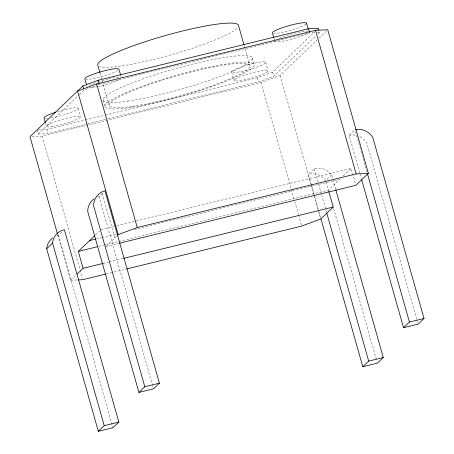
<?xml version="1.0" encoding="UTF-8"?>
<svg xmlns="http://www.w3.org/2000/svg" width="454" height="454" viewBox="0 0 454 454"><rect width="100%" height="100%" fill="white"/><g stroke="black" fill="none" stroke-linecap="round" stroke-linejoin="round"><path stroke-width="0.34" stroke-dasharray="2.27 1.7" d="M37.058 129.855L38.232 134.015L78.945 94.988M79.456 94.5L84.035 90.108L97.213 85.199M56.937 235.762A15.941 15.288 46.2 0 1 58.487 235.354L62.907 231.114M97.457 196.979A16.384 15.708 46.2 0 1 99.068 196.457L103.149 192.541M95.556 234.877L99.5 231.097M105.283 115.078L257.367 77.821L272.565 72.163L314.798 31.678M316.835 29.726L317.851 28.75M107.836 118.897L258.542 81.981L273.739 76.323L315.978 35.838M318.01 33.885L319.537 32.421L319.202 31.235M32.024 136.586L42.222 136.109L261.095 82.497L280.129 75.404L316.988 40.071M319.037 38.108L326.715 30.747M57.715 234.667L70.614 280.254L75.983 275.113M106.247 246.096L117.092 235.705M311.399 185.141L308.351 174.359L314.242 168.712A15.941 15.288 46.2 0 1 331.613 174.96L335.665 189.261M359.767 173.048L349.092 135.32L354.529 130.105M331.613 174.96L325.722 180.613A15.941 15.288 46.2 0 0 308.351 174.359M343.235 175.965L351.118 168.406L355.709 184.619M97.871 84.955L99.188 84.467M107.899 79.019L104.267 79.955A17.723 2.435 -15.8 0 0 98.036 81.862M99.874 84.296L309.764 32.881L314.65 32.648M38.448 129.793L46.79 129.407L84.637 120.134M85.324 119.964L104.596 115.248M38.232 134.015L47.965 133.567L87.191 123.959M87.877 123.789L107.144 119.067M100.981 229.679L114.033 226.478M116.786 225.808L351.118 168.406M96.515 238.861L101.327 237.686M102.014 237.516L116.445 233.98M134.31 229.605L339.785 179.268L328.446 190.135L104.42 245.012M98.921 246.363L103.733 245.183M105.759 246.567L118.817 243.372M103.013 263.422L108.512 262.077M109.198 261.907L122.943 258.542M106.247 273.955L113.131 272.269M113.823 272.099L126.212 269.063M317.442 32.518L319.537 32.421M70.614 280.254L77.413 279.942M416.772 319.355L366.923 143.197A16.384 15.708 46.2 0 0 359.188 136.342M416.965 320.036L417.731 322.754M355.556 131.688L367.57 174.137M359.96 173.723L361.293 178.439M326.108 181.975L328.611 190.828M333.622 208.539L376.99 361.793M314.242 168.712L318.441 183.529M318.629 184.205L321.489 194.312M321.682 194.987L325.683 209.135M325.876 209.81L326.829 213.176M273.927 38.108L274.664 40.718M311.592 185.817L314.452 195.918M314.639 196.593L320.552 217.483M280.129 75.404L310.746 183.598M310.939 184.279L313.822 194.488M314.015 195.169L320.371 217.619M272.565 72.163L273.739 76.323M265.675 62.221L268.076 70.693M261.095 82.497L291.133 188.648M291.326 189.329L294.022 198.852M294.788 201.576L298.448 214.504M298.641 215.185L301.53 225.394M252.265 57.862L254.092 64.32M257.367 77.821L258.542 81.981M244.127 45.377L244.888 48.067M245.081 48.737L249.831 65.529M231.699 72.118L234.094 80.596M120.804 75.79L121.173 77.095M100.073 73.264L101.974 79.983M102.161 80.653L109.198 105.51M103.109 100.266L104.936 106.718M86.856 85.908L87.225 87.213M78.128 108.279L80.528 116.757M102.246 193.41L114.828 237.873M99.068 196.457L152.538 385.418M152.731 386.099L153.117 387.461M45.508 123.187L46.433 126.45M46.79 129.407L47.965 133.567M42.222 136.109L79.961 269.483M80.154 270.158L82.463 278.325M58.487 235.354L112.921 427.725M305.792 24.278A17.723 2.435 -15.8 0 1 290.31 30.35A17.723 2.435 -15.8 0 1 273.756 33.386M57.737 111.57A17.723 2.435 -15.8 0 1 77.787 109.005A17.723 2.435 -15.8 0 1 51.347 117.898M47.766 118.398A17.723 2.435 -15.8 0 1 45.338 118.466M117.938 70.415A17.723 2.435 -15.8 0 1 101.912 76.527L97.497 77.668A17.723 2.435 -15.8 0 1 85.863 79.314M349.092 135.32A16.384 15.708 46.2 0 1 355.891 135.281M119.079 79.643A17.723 2.435 -15.8 0 1 104.312 85.006L99.891 86.147A17.723 2.435 -15.8 0 1 98.478 86.47M97.78 86.623A17.723 2.435 -15.8 0 1 89.523 87.843M89.5 85.318A17.723 2.435 -15.8 0 1 97.445 82.06M108.688 78.82A17.723 2.435 -15.8 0 1 120.321 77.169M307.063 33.477A17.723 2.435 -15.8 0 1 288.267 40.003A17.723 2.435 -15.8 0 1 274.852 41.371M279.267 38.323A17.723 2.435 -15.8 0 1 308.152 31.247M236.897 28.369A73.105 10.05 -15.8 0 1 168.394 55.575A73.105 10.05 -15.8 0 1 99.443 66.551M233.163 70.421L231.858 71.414A17.723 2.435 -15.8 0 0 241.596 71.437L245.858 70.449A17.723 2.435 -15.8 0 0 264.211 63.918L265.516 62.924A17.723 2.435 -15.8 0 0 255.772 62.902L251.516 63.889A17.723 2.435 -15.8 0 0 233.163 70.421M235.558 78.9L234.253 79.893A17.723 2.435 -15.8 0 0 243.997 79.91L248.253 78.922A17.723 2.435 -15.8 0 0 266.612 72.39L267.917 71.397A17.723 2.435 -15.8 0 0 258.173 71.38L253.911 72.368A17.723 2.435 -15.8 0 0 235.558 78.9M127.466 101.174A77.538 10.658 -15.8 0 0 250.648 61.194A77.538 10.658 -15.8 0 0 154.956 74.825A77.538 10.658 -15.8 0 0 127.466 101.174M52 126.655A17.723 2.435 -15.8 0 0 80.154 117.518A17.723 2.435 -15.8 0 0 58.282 120.633A17.723 2.435 -15.8 0 0 52 126.655M129.294 107.632A77.538 10.658 -15.8 0 0 252.469 67.646A77.538 10.658 -15.8 0 0 156.778 81.283A77.538 10.658 -15.8 0 0 129.294 107.632M132.159 106.367A73.105 10.05 -15.8 0 0 248.304 68.668A73.105 10.05 -15.8 0 0 158.077 81.521A73.105 10.05 -15.8 0 0 132.159 106.367"/><path stroke-width="0.68" d="M318.867 30.043L318.362 28.261L308.589 28.721L98.007 80.307L82.861 85.948L29.987 136.682L57.522 233.986M46.677 248.752L52.568 243.1A15.941 15.288 46.2 0 1 64.383 229.701L118.817 422.072L112.921 427.725L98.331 431.3L46.677 248.752A15.941 15.288 46.2 0 1 52.687 237.919M76.964 274.171L83.088 268.303L78.304 251.414L94.574 235.819M117.546 235.274L118.227 234.616L137.261 227.528L356.135 173.91L368.37 173.343L327.743 29.765L315.507 30.333L96.634 83.95L77.6 91.038L118.227 234.616M98.331 431.3L104.227 425.648L118.817 422.072M94.006 198.846A16.384 15.708 46.2 0 0 87.713 211.485L138.907 392.404L144.803 386.751L159.394 383.176L104.959 190.805A16.384 15.708 46.2 0 0 93.609 205.832L144.803 386.751M328.827 191.486L333.225 207.03L320.757 218.981L301.723 226.069L126.899 268.899M368.37 173.343L355.896 185.294L119.504 243.202M159.394 383.176L153.503 388.828L138.907 392.404M320.933 218.828L362.786 366.73L368.682 361.083L383.272 357.508L335.858 189.942M361.673 179.784L403.527 327.692L409.423 322.039L424.013 318.464L372.819 137.545A16.384 15.708 46.2 0 0 355.539 129.555M383.272 357.508L377.376 363.155L362.786 366.73M424.013 318.464L418.117 324.116L403.527 327.692M89.642 240.546L95.828 239.031M78.304 251.414L97.548 246.698M83.088 268.303L103.013 263.422M123.63 258.371L333.225 207.03M105.561 274.125L82.849 279.687L78.094 279.908M367.57 174.137L409.423 322.039M315.507 30.333L356.135 173.91M308.589 28.721L309.594 32.285M306.541 23.199L308.204 29.073M326.829 213.176L368.682 361.083M273.739 37.461L272.451 32.892A17.723 2.435 -15.8 0 1 290.918 25.135A17.723 2.435 -15.8 0 1 306.172 23.96M243.94 44.708L238.429 25.231A73.105 10.05 -15.8 0 0 164.762 35.724A73.105 10.05 -15.8 0 0 97.792 65.206L99.886 72.595M120.616 75.137L118.959 69.269A17.723 2.435 -15.8 0 0 106.287 70.342L101.872 71.482A17.723 2.435 -15.8 0 0 85.403 77.923L84.824 78.735L86.487 84.609M98.007 80.307L99.017 83.871M96.634 83.95L137.261 227.528M82.861 85.948L83.701 88.922M45.326 122.535L44.032 117.972A17.723 2.435 -15.8 0 1 55.882 112.155M52.568 243.1L104.227 425.648"/></g></svg>
